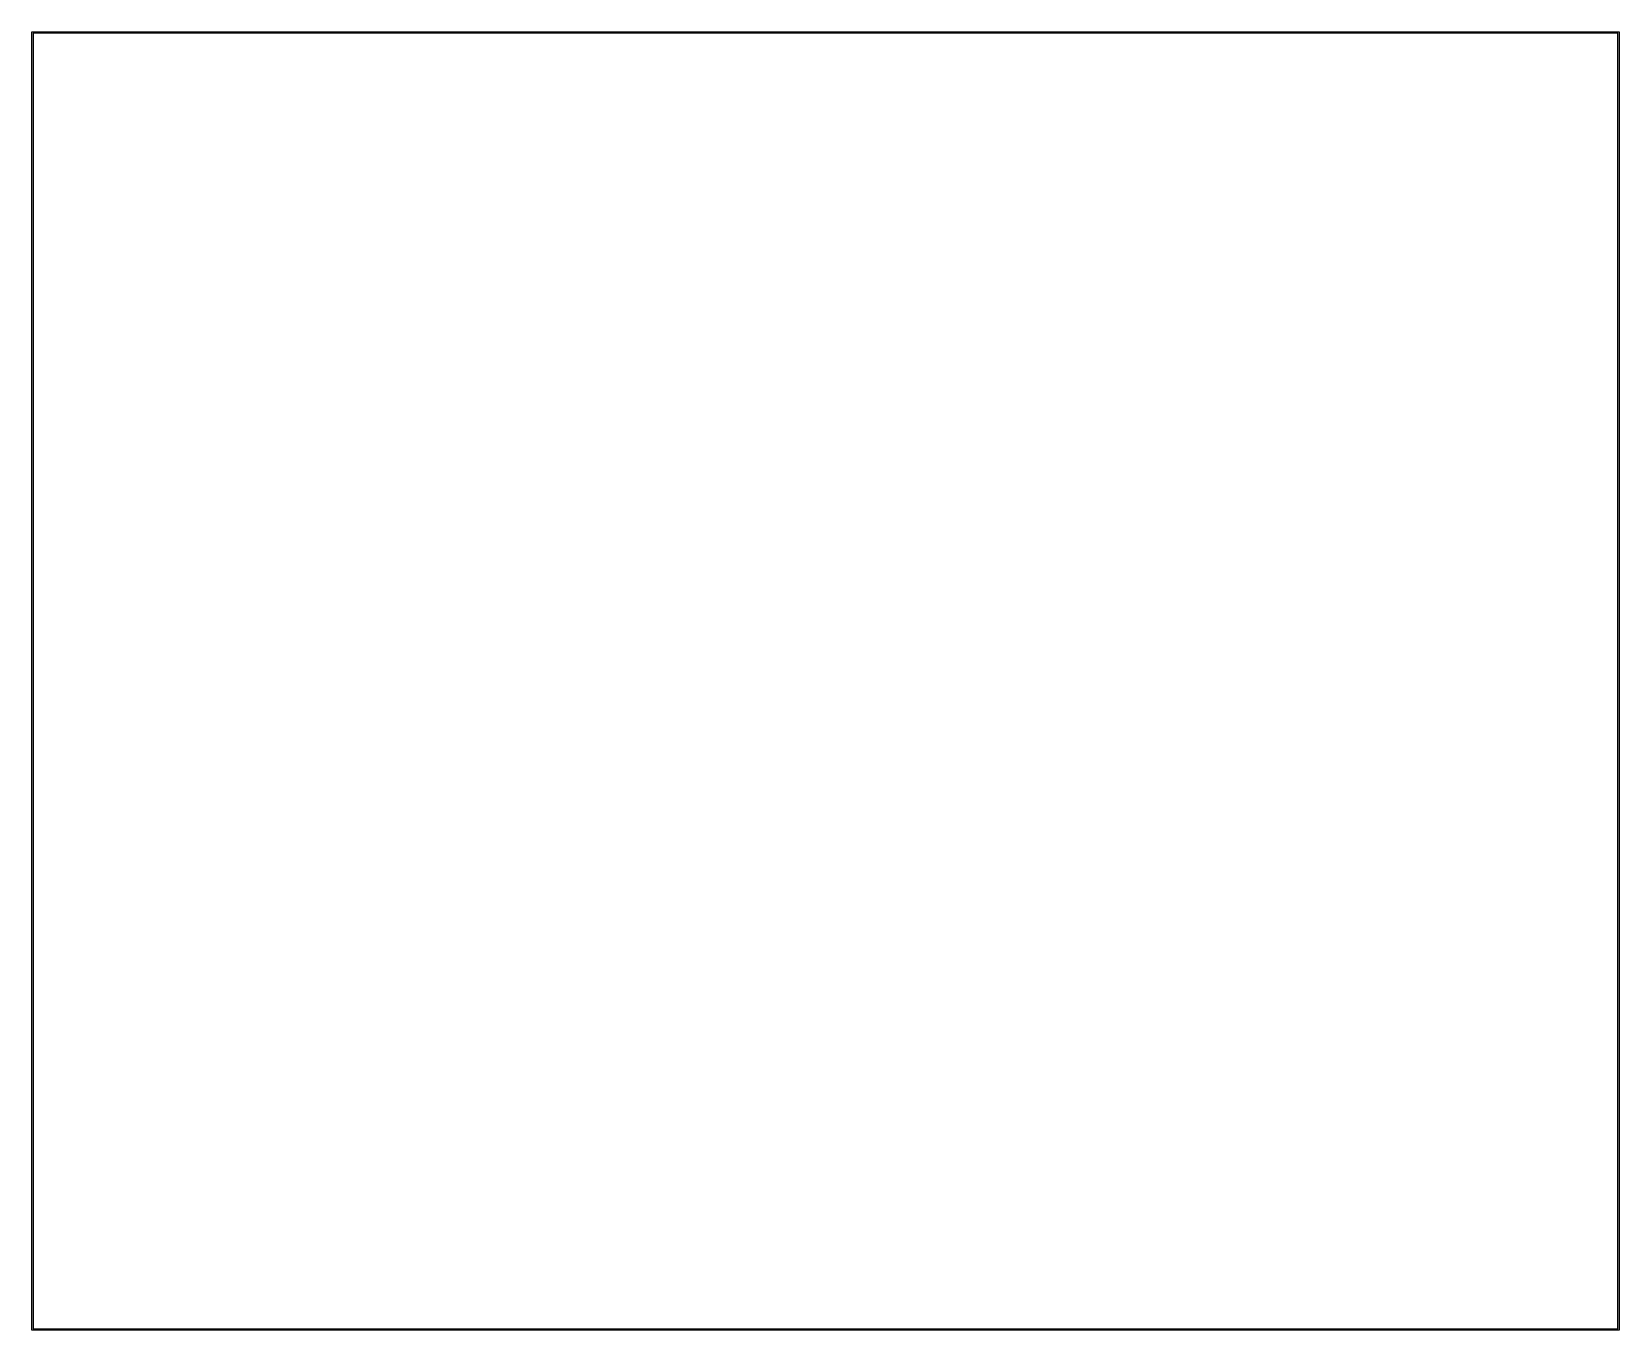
# Model space of a CAD drawing. Extents: x 0 to 55.1, y 0 to 45.1.
import ezdxf

# ---------------------------------------------------------------- set-up
doc = ezdxf.new("R2010")
doc.units = 0
doc.header["$MEASUREMENT"] = 0
doc.layers.add('BLACK', color=7, linetype='CONTINUOUS')

msp = doc.modelspace()

# ---------------------------------------------------------------- linework, layer by layer
at = {"layer": 'BLACK', "linetype": 'CONTINUOUS'}
for p, q in [((-0.025, -0.002182), (-0.024999, 45.0522)), ((-0.024999, 45.0544), (-0.024238, 45.0565)), ((-0.024999, 45.0522), (-0.024999, 45.0544)), ((-0.024238, 45.0565), (-0.023853, 45.0587)), ((-0.023853, 45.0587), (-0.022746, 45.0606)), ((-0.022746, 45.0606), (-0.021984, 45.0627)), ((-0.021984, 45.0627), (-0.020552, 45.0644)), ((-0.020552, 45.0644), (-0.019445, 45.0663)), ((-0.019445, 45.0663), (-0.017748, 45.0677)), ((-0.017748, 45.0677), (-0.016317, 45.0694)), ((-0.016317, 45.0694), (-0.01439, 45.0706)), ((-0.01439, 45.0706), (-0.012691, 45.072)), ((-0.012691, 45.072), (-0.010608, 45.0727)), ((-0.010608, 45.0727), (-0.008682, 45.0739)), ((-0.008682, 45.0739), (-0.006492, 45.0742)), ((-0.006492, 45.0742), (-0.004407, 45.075)), ((-0.004407, 45.075), (-0.002189, 45.075)), ((-0.002189, 45.075), (-0.002183, 45.075)), ((-0.002183, 45.075), (55.0822, 45.075)), ((0.025, 45.025), (0.025, 0.025)), ((55.055, 45.025), (0.025, 45.025)), ((55.055, 0.025), (55.055, 45.025)), ((55.0822, 45.075), (55.0844, 45.075)), ((55.0822, 45.075), (55.0822, 45.075)), ((55.0844, 45.075), (55.0865, 45.0742)), ((55.0865, 45.0742), (55.0887, 45.0739)), ((55.0887, 45.0739), (55.0906, 45.0727)), ((55.0906, 45.0727), (55.0927, 45.072)), ((55.0927, 45.072), (55.0944, 45.0706)), ((55.0944, 45.0706), (55.0963, 45.0694)), ((55.0963, 45.0694), (55.0977, 45.0677)), ((55.0977, 45.0677), (55.0994, 45.0663)), ((55.0994, 45.0663), (55.1006, 45.0644)), ((55.1006, 45.0644), (55.102, 45.0627)), ((55.102, 45.0627), (55.1027, 45.0606)), ((55.1027, 45.0606), (55.1039, 45.0587)), ((55.1039, 45.0587), (55.1042, 45.0565)), ((55.1042, 45.0565), (55.105, 45.0544)), ((55.105, 45.0544), (55.105, 45.0522)), ((55.105, 45.0522), (55.105, 45.0522)), ((55.105, 45.0522), (55.105, -0.002183)), ((0.025, 0.025), (55.055, 0.025)), ((-0.024999, -0.002188), (-0.025, -0.002182)), ((-0.024999, -0.004408), (-0.024999, -0.002188)), ((-0.02424, -0.006495), (-0.024999, -0.004408)), ((-0.023854, -0.008681), (-0.02424, -0.006495)), ((-0.022744, -0.010603), (-0.023854, -0.008681)), ((-0.021984, -0.012692), (-0.022744, -0.010603)), ((-0.020555, -0.014395), (-0.021984, -0.012692)), ((-0.019446, -0.016316), (-0.020555, -0.014395)), ((-0.017746, -0.017743), (-0.019446, -0.016316)), ((-0.016317, -0.019446), (-0.017746, -0.017743)), ((-0.014394, -0.020556), (-0.016317, -0.019446)), ((-0.012693, -0.021984), (-0.014394, -0.020556)), ((-0.010605, -0.022744), (-0.012693, -0.021984)), ((-0.008682, -0.023854), (-0.010605, -0.022744)), ((-0.006494, -0.02424), (-0.008682, -0.023854)), ((-0.004408, -0.024999), (-0.006494, -0.02424)), ((-0.002189, -0.024999), (-0.004408, -0.024999)), ((-0.002183, -0.025), (-0.002189, -0.024999)), ((55.0822, -0.025), (-0.002183, -0.025)), ((55.0844, -0.024999), (55.0822, -0.024999)), ((55.0822, -0.024999), (55.0822, -0.025)), ((55.0865, -0.02424), (55.0844, -0.024999)), ((55.0887, -0.023854), (55.0865, -0.02424)), ((55.0906, -0.022742), (55.0887, -0.023854)), ((55.0927, -0.021984), (55.0906, -0.022742)), ((55.0944, -0.020558), (55.0927, -0.021984)), ((55.0963, -0.019446), (55.0944, -0.020558)), ((55.0977, -0.017743), (55.0963, -0.019446)), ((55.0994, -0.016317), (55.0977, -0.017743)), ((55.1006, -0.014395), (55.0994, -0.016317)), ((55.102, -0.012693), (55.1006, -0.014395)), ((55.1027, -0.010605), (55.102, -0.012693)), ((55.1039, -0.008682), (55.1027, -0.010605)), ((55.1042, -0.006494), (55.1039, -0.008682)), ((55.105, -0.004408), (55.1042, -0.006494)), ((55.105, -0.002183), (55.105, -0.002189)), ((55.105, -0.002189), (55.105, -0.004408))]:
    msp.add_line(p, q, dxfattribs=at)

doc.saveas('drawing.dxf')
